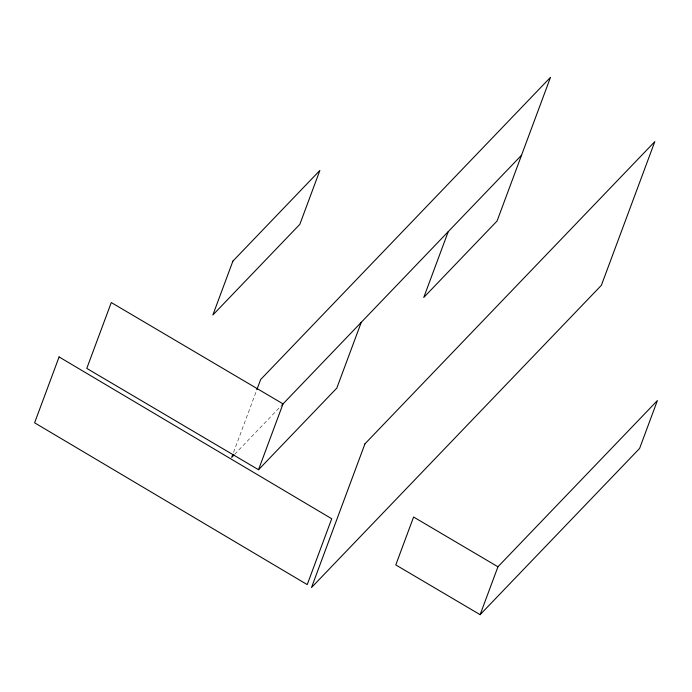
<?xml version="1.0" encoding="UTF-8"?>
<svg xmlns="http://www.w3.org/2000/svg" width="692" height="692" viewBox="0 0 692 692"><rect width="100%" height="100%" fill="white"/><g stroke="black" fill="none" stroke-linecap="round" stroke-linejoin="round"><path stroke-width="0.52" stroke-dasharray="3.46 2.59" d="M233.55 452.378L256.879 389.665M234.657 454.324L280.978 406.022"/><path stroke-width="1.04" d="M232.797 454.402L231.673 457.438L233.913 455.102M256.879 389.665L260.633 379.553L550.503 77.322L497.064 221.016L423.763 297.448L448.234 231.638M258.523 469.73L283.019 403.868L111.282 302.542L86.785 368.403L258.523 469.73L336.796 388.125L361.267 322.308M480.127 614.678L497.946 566.783L657.4 400.556L639.59 448.451L480.127 614.678L395.781 564.914L413.6 517.019L497.946 566.783M281.731 405.244L521.543 155.207M59.097 356.942L34.6 422.803L307.222 584.61L331.719 518.749L59.097 356.942M232.901 261.118L212.859 314.998L299.835 224.329L319.877 170.44L232.901 261.118M364.952 443.84L311.512 587.534L601.383 285.303L654.822 141.609L364.952 443.84"/></g></svg>
